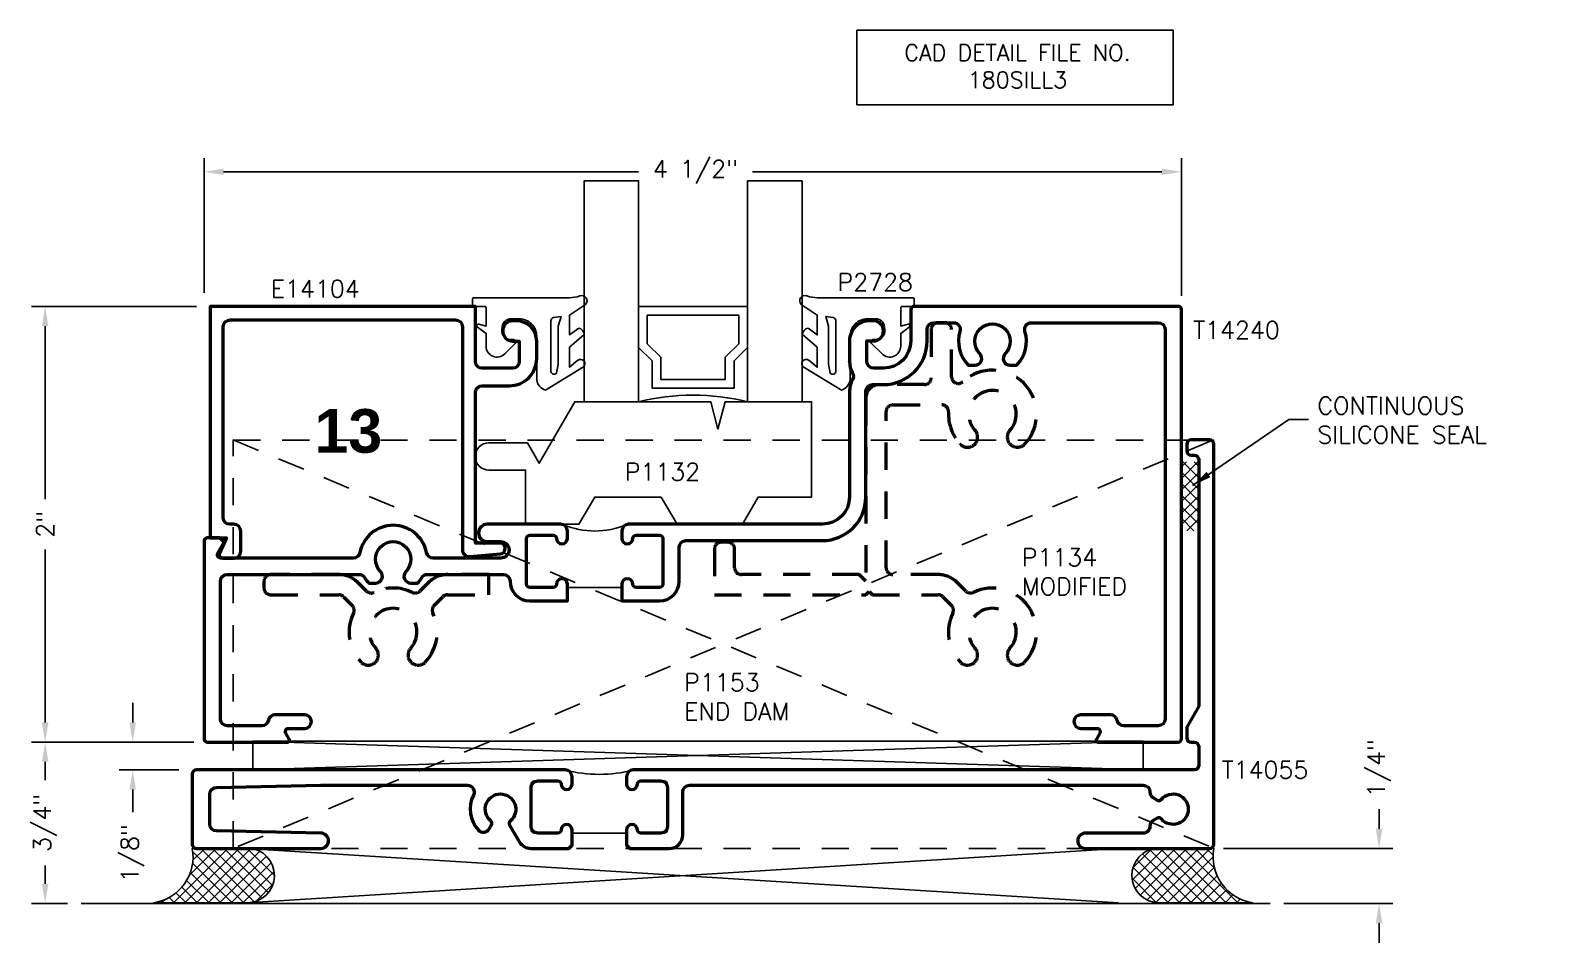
# Model space of a CAD drawing. Extents: x 0 to 152, y -15 to 75.
# Drawn here: x 127.53 to 134.45, y 37.21 to 41.4 of the extents above; entities that cross this region are included whole.
import ezdxf

# ---------------------------------------------------------------- set-up
doc = ezdxf.new("R2010")
doc.units = 0
doc.header["$MEASUREMENT"] = 0
doc.header["$PDMODE"] = 3
doc.linetypes.add('HIDDEN2', pattern=[0.1875, 0.125, -0.0625])
doc.layers.get('DEFPOINTS').update_dxf_attribs({"linetype": 'CONTINUOUS'})
for name, color, linetype in [('R-ANNO-DIMS', 3, 'CONTINUOUS'), ('R-ANNO-TEXT', 6, 'CONTINUOUS'), ('R-Det1', 4, 'CONTINUOUS'), ('R-Det2', 2, 'CONTINUOUS'), ('R-DET3', 5, 'CONTINUOUS'), ('R-OTLN', 1, 'CONTINUOUS'), ('R-PAT1', 5, 'CONTINUOUS')]:
    doc.layers.add(name, color=color, linetype=linetype)
doc.styles.get("Standard").update_dxf_attribs({"font": 'simplex'})
doc.dimstyles.new('1X', dxfattribs={"dimtxt": 0.08, "dimasz": 0.09, "dimexe": 0.0625, "dimexo": 0.0625, "dimgap": 0.062, "dimtad": 0, "dimdec": 5, "dimzin": 4, "dimdsep": 46, "dimlunit": 5, "dimtxsty": 'Standard', "dimcen": 0, "dimclrd": 256, "dimclre": 256, "dimclrt": 256, "dimadec": 0, "dimazin": 1, "dimtfac": 1, "dimtdec": 5, "dimtofl": 0, "dimtmove": 0, "dimatfit": 3, "dimfxl": 1, "dimfrac": 2, "dimtolj": 1, "dimtzin": 4, "dimarcsym": 0})
doc.dimstyles.new('1X$0', dxfattribs={"dimtxt": 0.08, "dimasz": 0.09, "dimexe": 0.0625, "dimexo": 0.0625, "dimgap": 0.062, "dimtad": 0, "dimdec": 5, "dimzin": 4, "dimdsep": 46, "dimlunit": 5, "dimtxsty": 'Standard', "dimcen": 0, "dimclrd": 256, "dimclre": 256, "dimclrt": 256, "dimadec": 0, "dimazin": 1, "dimtfac": 1, "dimtdec": 5, "dimtofl": 0, "dimtmove": 0, "dimatfit": 3, "dimfxl": 1, "dimfrac": 2, "dimtolj": 1, "dimtzin": 4, "dimarcsym": 0})
pattern_1 = [(45, (126.03666, 31.906298), (-0.0265165, 0.0265165), []), (135, (126.03666, 31.906298), (-0.0265165, -0.0265165), [])]

# ---------------------------------------------------------------- blocks, each defined once
blk = doc.blocks.new('*D64')
at = {"layer": 'DEFPOINTS', "color": 0}
for p in [(128.3228, 40.7481), (128.3228, 40.1301), (132.8078, 40.1156)]:
    blk.add_point(p, dxfattribs=at)
at = {"layer": 'R-ANNO-DIMS', "lineweight": -2}
for p, q in [((128.3228, 40.1926), (128.3228, 40.8106)), ((132.8078, 40.1781), (132.8078, 40.8106)), ((128.4128, 40.7481), (130.3161, 40.7481)), ((132.7178, 40.7481), (130.8401, 40.7481))]:
    blk.add_line(p, q, dxfattribs=at)
at = {"layer": 'R-ANNO-DIMS'}
for points in [[(128.4128, 40.7631), (128.4128, 40.7331), (128.3228, 40.7481)], [(132.7178, 40.7631), (132.7178, 40.7331), (132.8078, 40.7481)]]:
    blk.add_solid(points, dxfattribs=at)
at = {"layer": 'R-ANNO-DIMS', "insert": (130.5781, 40.7481), "char_height": 0.08, "attachment_point": 5}
blk.add_mtext('\\A1;4 1/2"', dxfattribs=at)
blk = doc.blocks.new('*D66')
at = {"layer": 'DEFPOINTS', "color": 0}
for p in [(127.5936, 40.1301), (128.3512, 40.1301), (128.3378, 38.1306)]:
    blk.add_point(p, dxfattribs=at)
at = {"layer": 'R-ANNO-DIMS', "lineweight": -2}
for p, q in [((128.2887, 40.1301), (127.5311, 40.1301)), ((127.5936, 40.0401), (127.5936, 39.2457)), ((127.5936, 38.2206), (127.5936, 39.015)), ((128.2753, 38.1306), (127.5311, 38.1306))]:
    blk.add_line(p, q, dxfattribs=at)
at = {"layer": 'R-ANNO-DIMS'}
for points in [[(127.5786, 40.0401), (127.6086, 40.0401), (127.5936, 40.1301)], [(127.5786, 38.2206), (127.6086, 38.2206), (127.5936, 38.1306)]]:
    blk.add_solid(points, dxfattribs=at)
at = {"layer": 'R-ANNO-DIMS', "insert": (127.5936, 39.1304), "char_height": 0.08, "attachment_point": 5, "rotation": 90}
blk.add_mtext('\\A1;2"', dxfattribs=at)
blk = doc.blocks.new('*D65')
at = {"layer": 'DEFPOINTS', "color": 0}
for p in [(127.5936, 38.1306), (128.3378, 38.1306), (127.7589, 37.3894)]:
    blk.add_point(p, dxfattribs=at)
at = {"layer": 'R-ANNO-DIMS', "lineweight": -2}
for p, q in [((128.2753, 38.1306), (127.5311, 38.1306)), ((127.5936, 38.0406), (127.5936, 37.9553)), ((127.5936, 37.4794), (127.5936, 37.5647)), ((127.6964, 37.3894), (127.5311, 37.3894))]:
    blk.add_line(p, q, dxfattribs=at)
at = {"layer": 'R-ANNO-DIMS'}
for points in [[(127.5786, 38.0406), (127.6086, 38.0406), (127.5936, 38.1306)], [(127.5786, 37.4794), (127.6086, 37.4794), (127.5936, 37.3894)]]:
    blk.add_solid(points, dxfattribs=at)
at = {"layer": 'R-ANNO-DIMS', "insert": (127.5936, 37.76), "char_height": 0.08, "attachment_point": 5, "rotation": 90}
blk.add_mtext('\\A1;3/4"', dxfattribs=at)
blk = doc.blocks.new('*D67')
at = {"layer": 'DEFPOINTS', "color": 0}
for p in [(127.9954, 38.1306), (128.3378, 38.1306), (128.269, 38.0026)]:
    blk.add_point(p, dxfattribs=at)
at = {"layer": 'R-ANNO-DIMS', "lineweight": -2}
for p, q in [((127.9954, 38.2206), (127.9954, 38.3106)), ((128.2753, 38.1306), (127.9329, 38.1306)), ((128.2065, 38.0026), (127.9329, 38.0026)), ((127.9954, 37.9126), (127.9954, 37.8083))]:
    blk.add_line(p, q, dxfattribs=at)
at = {"layer": 'R-ANNO-DIMS'}
for points in [[(127.9804, 38.2206), (128.0104, 38.2206), (127.9954, 38.1306)], [(127.9804, 37.9126), (128.0104, 37.9126), (127.9954, 38.0026)]]:
    blk.add_solid(points, dxfattribs=at)
at = {"layer": 'R-ANNO-DIMS', "insert": (127.9954, 37.6206), "char_height": 0.08, "attachment_point": 5, "rotation": 90}
blk.add_mtext('\\A1;1/8"', dxfattribs=at)
blk = doc.blocks.new('*D130')
at = {"layer": 'DEFPOINTS', "color": 0}
for p in [(132.9391, 37.6427), (133.7149, 37.6427), (133.2149, 37.3894)]:
    blk.add_point(p, dxfattribs=at)
at = {"layer": 'R-ANNO-DIMS', "linetype": 'ByBlock', "lineweight": -2}
for p, q in [((133.7149, 37.7327), (133.7149, 37.8227)), ((133.0016, 37.6427), (133.7774, 37.6427)), ((133.2774, 37.3894), (133.7774, 37.3894)), ((133.7149, 37.2994), (133.7149, 37.2094))]:
    blk.add_line(p, q, dxfattribs=at)
at = {"layer": 'R-ANNO-DIMS'}
for points in [[(133.6999, 37.7327), (133.7299, 37.7327), (133.7149, 37.6427)], [(133.6999, 37.2994), (133.7299, 37.2994), (133.7149, 37.3894)]]:
    blk.add_solid(points, dxfattribs=at)
at = {"layer": 'R-ANNO-DIMS', "insert": (133.7149, 38.0104), "char_height": 0.08, "attachment_point": 5, "rotation": 90}
blk.add_mtext('\\A1;1/4"', dxfattribs=at)
blk = doc.blocks.new('P2728 gasket')
at = {"layer": 'R-Det2'}
blk.add_lwpolyline([(86.4612, 33.3622), (86.567, 33.5367, 0.301952), (86.5197, 33.5767), (86.3197, 33.5767, -0.414214), (86.2397, 33.6567), (86.2397, 33.695, -0.388879), (86.2762, 33.7349), (86.2922, 33.7363, -0.440011), (86.3357, 33.6964), (86.3357, 33.6824, 0.668179), (86.3527, 33.6753), (86.401, 33.7236, 0.668179), (86.3656, 33.809), (86.3068, 33.809), (86.2787, 33.8486, 0.836323), (86.2644, 33.8419), (86.2732, 33.809), (86.1894, 33.809, -0.414214), (86.1834, 33.815), (86.1834, 33.865, 0.414214), (86.1774, 33.871), (86.1494, 33.871, 0.414214), (86.1434, 33.865), (86.1434, 33.4269, -0.083245), (86.1352, 33.378), (86.1352, 33.378)], format="xyb", dxfattribs=at)
at = {"layer": 'R-Det2', "lineweight": 25}
blk.add_lwpolyline([(86.2346, 33.4988, -0.372312), (86.2494, 33.5117), (86.4797, 33.5117, -0.668179), (86.4903, 33.4861), (86.4475, 33.4776), (86.2737, 33.4783), (86.2296, 33.4649)], format="xyb", close=True, dxfattribs=at)
at = {"layer": 'R-Det2'}
for points in [[(86.1738, 33.3521), (86.2232, 33.4258), (86.3143, 33.4258), (86.2833, 33.384)], [(86.3127, 33.3587), (86.3705, 33.4258), (86.4623, 33.4258), (86.4306, 33.3877)]]:
    blk.add_lwpolyline(points, dxfattribs=at)
at = {"layer": 'R-Det2', "ltscale": 0.1}
for centre, radius, start, end in [((86.1571, 33.3691), 0.0237, 157.76547, 314.50074), ((86.3127, 33.3883), 0.0297, 188.46032, 270), ((86.446, 33.3751), 0.0199, 139.70219, 319.70219)]:
    blk.add_arc(centre, radius, start, end, dxfattribs=at)
blk = doc.blocks.new('P1153')
at = {"layer": 'R-DET3', "linetype": 'HIDDEN2'}
for p, q in [((150.9719, 34.4694), (155.4719, 32.5944)), ((155.4696, 34.4694), (150.9719, 32.5944)), ((150.9719, 32.5944), (150.9719, 34.4694)), ((150.9719, 34.4684), (155.4672, 34.4684)), ((155.4696, 32.5945), (155.4696, 34.4695)), ((150.9719, 32.5944), (155.4719, 32.5944))]:
    blk.add_line(p, q, dxfattribs=at)

msp = doc.modelspace()

# ---------------------------------------------------------------- hatches: boundary and pattern name
at = {"layer": 'R-PAT1'}
h = msp.add_hatch(dxfattribs=at)
h.set_pattern_fill('ANSI37', color=256, scale=0.3, style=0)
h.set_pattern_definition([(45, (126.034095, 36.067264), (-0.0265165, 0.0265165), []), (135, (126.034095, 36.067264), (-0.0265165, -0.0265165), [])])
h.paths.add_polyline_path([(132.8844525, 39.1002085), (132.8078481, 39.1002085), (132.8078481, 39.4167631), (132.8844525, 39.4167631)])
edge = h.paths.add_edge_path()
edge.add_line((132.8844525, 39.1002085), (132.8078481, 39.1002085))
h = msp.add_hatch(dxfattribs=at)
h.set_pattern_fill('ANSI37', color=256, scale=0.3, style=0)
h.set_pattern_definition(pattern_1)
edge = h.paths.add_edge_path()
edge.add_line((128.0909969, 37.3927554), (128.5196403, 37.3927555))
edge.add_arc((128.5196403, 37.5185312), 0.1257757, 270.0000074, 447.46272372)
edge.add_line((128.5252083, 37.6441836), (128.2690179, 37.6426186))
edge.add_arc((128.05852, 37.6042435), 0.2139673, -81.2696477, 10.33190092, ccw=False)
h = msp.add_hatch(dxfattribs=at)
h.set_pattern_fill('ANSI37', color=256, scale=0.3, style=0)
h.set_pattern_definition(pattern_1)
edge = h.paths.add_edge_path()
edge.add_line((133.1350388, 37.3927554), (132.7063954, 37.3927555))
edge.add_arc((132.7063955, 37.5185312), 0.1257757, 92.53727628, 269.9999926, ccw=False)
edge.add_line((132.7008275, 37.6441836), (132.9570179, 37.6426186))
edge.add_arc((133.1675157, 37.6042435), 0.2139673, 169.66809908, 261.2696477)

# ---------------------------------------------------------------- linework, layer by layer
at = {"layer": 'R-ANNO-TEXT'}
msp.add_lwpolyline([(131.3187481, 41.398108), (132.770228, 41.398108), (132.770228, 41.0560452), (131.3187481, 41.0560452)], close=True, dxfattribs=at)
at = {"layer": 'R-Det1', "color": 5}
msp.add_line((127.7588583, 37.3893679), (133.2148583, 37.3893679), dxfattribs=at)
at = {"layer": 'R-Det1', "lineweight": 50}
for points in [[(129.7242912, 39.7661196, 0.4144), (129.8492912, 39.8911196), (129.8492912, 39.9711196, 0.413978903), (129.7562912, 40.0641196), (129.7397912, 40.0641196, 1), (129.7397912, 39.9711196), (129.7692912, 39.9711196), (129.7692912, 39.8771196, -0.412903226), (129.7382912, 39.8461196), (129.5992912, 39.8461196, -0.412903226), (129.5682912, 39.8771196), (129.5682912, 40.1301196), (128.3511912, 40.1301196), (128.3511912, 39.0681196), (128.4261912, 39.0681196), (128.3935912, 38.9977196, 0.54845844), (128.4081912, 38.9751196), (128.4611912, 38.9751196, 0.413333333), (128.4911912, 39.0051196), (128.4911912, 39.0681196), (128.4911912, 39.0991196, 0.412903226), (128.4601912, 39.1301196), (128.4411912, 39.1301196, -0.413333333), (128.4111912, 39.1601196), (128.4111912, 40.0371196, -0.412903226), (128.4421912, 40.0681196), (129.4772912, 40.0681196, -0.412903226), (129.5082912, 40.0371196), (129.5082912, 39.0139196, 0.437927019), (129.5417912, 38.9830196), (129.6820912, 38.9942196, 0.963981017), (129.6801912, 39.0441196), (129.5682912, 39.0441196), (129.5682912, 39.7351196, -0.412903226), (129.5992912, 39.7661196), (129.7242912, 39.7661196)], [(132.8320179, 39.4976186), (132.8320179, 39.4676186, 0.414213562), (132.8520179, 39.4476186), (132.8670179, 39.4476186, -0.414213562), (132.8870179, 39.4276186), (132.8870179, 38.2948814), (132.8320179, 38.1996186), (132.8320179, 38.1496186, 0.414213562), (132.8520179, 38.1296186), (132.8670179, 38.1296186, -0.414213562), (132.8870179, 38.1096186), (132.8870179, 38.0226186, -0.414213562), (132.8670179, 38.0026186), (130.2925162, 38.0026186, 0.414213562), (130.2615162, 37.9716186), (130.2615162, 37.9376186, 0.414213562), (130.2865162, 37.9126186, 0.414213562), (130.3115162, 37.9376186, -0.414213562), (130.3265162, 37.9526186), (130.4185162, 37.9526186, -0.414213562), (130.4495162, 37.9216186), (130.4495162, 37.7436186, -0.414213562), (130.4185162, 37.7126186), (130.3265162, 37.7126186, -0.414213562), (130.3115162, 37.7276186, 0.414213562), (130.2865162, 37.7526186, 0.414213562), (130.2615162, 37.7276186), (130.2615162, 37.7276186), (130.2615162, 37.7126186), (130.2615162, 37.6576186), (130.2765162, 37.6426186), (130.4575162, 37.6426186, 0.414213562), (130.5195162, 37.7046186), (130.5195162, 37.9016186, -0.414213562), (130.5505162, 37.9326186), (132.6326736, 37.9326186, -0.412385657), (132.663673, 37.9018122, 0.266276578), (132.6791724, 37.875159), (132.6971936, 37.8647544, 0.362476227), (132.7161332, 37.8680424, -2.733900699), (132.7159445, 37.7777107, 0.363658542), (132.6969645, 37.7810466), (132.6789077, 37.7706215, 0.268624158), (132.6634078, 37.7436966, -0.41495143), (132.6324079, 37.7126186), (132.3670179, 37.7126186, 1), (132.3670179, 37.6426186), (132.9370179, 37.6426186, 0.414213562), (132.9570179, 37.6626186), (132.9570179, 39.4976186, 0.414213562), (132.9370179, 39.5176186), (132.8520179, 39.5176186, 0.414213562)], [(130.0115162, 37.7126186), (130.0115162, 37.7276186), (130.0115162, 37.7276186, 0.414213562), (129.9865162, 37.7526186, 0.414213562), (129.9615162, 37.7276186, -0.414213562), (129.9465162, 37.7126186), (129.8545162, 37.7126186, -0.414213562), (129.8235162, 37.7436186), (129.8235162, 37.9216186, -0.414213562), (129.8545162, 37.9526186), (129.9465162, 37.9526186, -0.414213562), (129.9615162, 37.9376186, 0.414213562), (129.9865162, 37.9126186, 0.414213562), (130.0115162, 37.9376186), (130.0115162, 37.9716186, 0.414213562), (129.9805162, 38.0026186), (128.2890179, 38.0026186, 0.414213562), (128.2690179, 37.9826186), (128.2690179, 37.6626186, 0.414213562), (128.2890179, 37.6426186), (128.8590179, 37.6426186, 1), (128.8590179, 37.7126186), (128.3800179, 37.7226186, -0.414213562), (128.3490179, 37.7536186), (128.3490179, 37.8916186, -0.414213562), (128.3800179, 37.9226186), (128.8590179, 37.9326186), (129.5318587, 37.9326186, -0.562985286), (129.5593521, 37.8872969, 0.319532995), (129.5817388, 37.7264865, 0.502039847), (129.631122, 37.7322729), (129.6415266, 37.7502942, 0.362476227), (129.6382386, 37.7692338, -2.733900699), (129.7285703, 37.769045, 0.363658542), (129.7252344, 37.750065), (129.7693708, 37.6736186, 0.267949192), (129.8230643, 37.6426186), (129.9965162, 37.6426186), (130.0115162, 37.6576186)]]:
    msp.add_lwpolyline(points, format="xyb", close=True, dxfattribs=at)
at = {"layer": 'R-Det2'}
msp.add_lwpolyline([(130.3167726, 39.6924296), (130.0667726, 39.6924297), (130.0667726, 40.7065134), (130.3167726, 40.7065134), (130.3167726, 40.1304297), (130.8167726, 40.1304297), (130.8167726, 40.7065134), (131.0667726, 40.7065134), (131.0667726, 39.6924297), (130.8167726, 39.6924297), (130.8167726, 40.1304297), (130.8167726, 39.9424297), (130.7547726, 39.8804297), (130.7547726, 39.7554297), (130.3787726, 39.7554297), (130.3787726, 39.8804297), (130.3167726, 39.9424297), (130.3167726, 40.1304297), (130.3167726, 39.6924297, -0.123310184), (130.8167726, 39.6924297, 0.875557935)], format="xyb", dxfattribs=at)
msp.add_lwpolyline([(130.3567726, 40.0904297), (130.3567726, 39.9589982), (130.4187726, 39.8969982), (130.4187726, 39.7954297), (130.7147726, 39.7954297), (130.7147726, 39.8969982), (130.7767726, 39.9589982), (130.7767726, 40.0904297), (130.3567726, 40.0904297)], dxfattribs=at)
at = {"layer": 'R-Det2', "color": 2}
msp.add_lwpolyline([(130.4211137, 39.2554287), (130.4932825, 39.1304287), (130.7929768, 39.1304287), (130.8651456, 39.2554287), (131.1110874, 39.2554287), (131.1110874, 39.6924297), (130.7147762, 39.6924297), (130.6812825, 39.5674297), (130.6477889, 39.6924297), (130.0236502, 39.6924297), (129.8609817, 39.4106797), (129.8068551, 39.5044297), (129.6293608, 39.5044297, 0.414213562), (129.5673608, 39.4424297), (129.5673608, 39.4414297, 0.414213562), (129.6293608, 39.3794297), (129.7985874, 39.3794297), (129.7985874, 39.1304287), (130.0432825, 39.1304287), (130.1154513, 39.2554287)], format="xyb", close=True, dxfattribs=at)
at = {"layer": 'R-DET3'}
for p, q in [((128.5460179, 38.0026186), (132.6330179, 38.135382)), ((132.6330179, 38.0026186), (128.5460179, 38.135382)), ((128.5460179, 38.135382), (132.6330179, 38.135382)), ((128.5460179, 38.135382), (128.5460179, 38.0026186)), ((132.6330179, 38.135382), (132.6330179, 38.0026186)), ((132.5190179, 37.3926186), (128.5190179, 37.6426186)), ((128.5190179, 37.3926186), (132.5190179, 37.6426186))]:
    msp.add_line(p, q, dxfattribs=at)
at = {"layer": 'R-DET3', "linetype": 'HIDDEN2', "lineweight": 50}
for points in [[(131.4528459, 39.647283, -0.414213562), (131.4838459, 39.678283), (131.7081341, 39.678283, -0.428959716), (131.7390952, 39.6457311, 0.201044496), (131.7921511, 39.4988888, 0.061644757), (131.8008569, 39.491494, 0.431131542), (131.8666496, 39.5071137, 0.327818123), (131.8606078, 39.5618386, -2.278081172), (132.0210761, 39.5618386, 0.327818123), (132.0150343, 39.5071137, 0.506230383), (132.0895328, 39.4988888, 0.956981471), (131.8047304, 39.7848755, -0.651659058), (131.7528419, 39.8077813), (131.7528419, 40.0246186, 0.414213562), (131.7218419, 40.0556186), (131.6908419, 40.0556186, 0.414213562), (131.6598419, 40.0246186), (131.6598419, 39.802283, -0.414213562), (131.6288419, 39.771283), (131.4218459, 39.771283, 0.414213562), (131.3598459, 39.709283), (131.3598459, 38.8695807), (131.3298071, 38.8996196), (130.7887319, 38.8996196, -0.414213562), (130.7577319, 38.9306196), (130.7577319, 39.0166196, 0.414213562), (130.7267319, 39.0476196), (130.6957319, 39.0476196, 0.414213562), (130.6647319, 39.0166196), (130.6647319, 38.8066196), (131.3598176, 38.8066196), (131.3748176, 38.8216196), (131.3898176, 38.8066196), (131.6912394, 38.8066196, -0.198912367), (131.7131597, 38.7975399), (131.7525865, 38.7581131, -0.318046065), (131.7586295, 38.7228116, 0.306554229), (131.7921511, 38.4988888, 0.506230383), (131.8666496, 38.5071137, 0.327818123), (131.8606078, 38.5618386, -2.278081172), (132.0210761, 38.5618386, 0.327818123), (132.0150343, 38.5071137, 0.506230383), (132.0895328, 38.4988888, 0.825601817), (131.8536489, 38.817831, -0.318046065), (131.8183475, 38.823874), (131.7789206, 38.8633008, 0.198912367), (131.6912394, 38.8996196), (131.4838459, 38.8996196, -0.414213562), (131.4528459, 38.9306196)], [(128.5978419, 38.8686296), (128.5978419, 38.8376296, 0.414213562), (128.6288419, 38.8066296), (128.9412294, 38.8066296, -0.198912367), (128.9631497, 38.7975499), (129.0025865, 38.7581131, -0.318046065), (129.0086295, 38.7228116, 0.306554229), (129.0421511, 38.4988888, 0.506230383), (129.1166496, 38.5071137, 0.327818123), (129.1106078, 38.5618386, -2.278081172), (129.2710761, 38.5618386, 0.327818123), (129.2650343, 38.5071137, 0.506230383), (129.3395328, 38.4988888, 0.306554229), (129.3730544, 38.7228116, -0.318046065), (129.3790974, 38.7581131), (129.4185242, 38.7975399, -0.198912367), (129.4404445, 38.8066196), (129.6292319, 38.8066196), (129.6292319, 38.8996196), (129.4408587, 38.8996196, 0.198912367), (129.3524704, 38.8630079), (129.3133364, 38.823874, -0.318046065), (129.278035, 38.817831, 0.226939718), (129.1036489, 38.817831, -0.318046065), (129.0683475, 38.823874), (129.0292035, 38.8630179, 0.198912367), (128.9408152, 38.8996296), (128.6288419, 38.8996296, 0.414213562)]]:
    msp.add_lwpolyline(points, format="xyb", close=True, dxfattribs=at)
at = {"layer": 'R-OTLN', "lineweight": 50}
for points in [[(130.5342319, 39.0556186), (131.1598459, 39.0556186, 0.414213562), (131.3598459, 39.2556186), (131.3598459, 39.7406186, -0.414213562), (131.3908459, 39.7716186), (131.4408479, 39.7716186, 0.414213562), (131.6408479, 39.9716186), (131.6408479, 40.0246186, -0.414213562), (131.6718479, 40.0556186), (131.7621131, 40.0556186, -0.504614175), (131.7917419, 40.0155009, 0.27464271), (131.82924, 39.8606186), (131.8598649, 39.8606186, 0.675179933), (131.882412, 39.913521, -2.346352149), (131.9992721, 39.9135212, 0.675213047), (132.0218189, 39.8606176), (132.0524437, 39.8606184, 0.274643221), (132.0899419, 40.0155009, -0.504614175), (132.1195708, 40.0556186), (132.7018479, 40.0556186, -0.414213562), (132.7328479, 40.0246186), (132.7328479, 38.2366186, -0.414213562), (132.7018479, 38.2056186), (132.5431075, 38.2056186, -0.358249069), (132.5126937, 38.2306186, 0.358249069), (132.4822799, 38.2556186), (132.3458479, 38.2556186, 1), (132.3458479, 38.1936186), (132.4202403, 38.1936186, -0.577350269), (132.4332306, 38.1711186), (132.4176422, 38.1441186, 0.577350269), (132.4254364, 38.1306186), (132.7928479, 38.1306186, 0.414213562), (132.8078479, 38.1456186), (132.8078479, 40.1156186, 0.414213562), (132.7928479, 40.1306186), (131.5808479, 40.1306186, 0.414213562), (131.5658479, 40.1156186), (131.5658479, 39.9716186, -0.414213562), (131.4408479, 39.8466186), (131.3958469, 39.8466186, -0.414213562), (131.3648469, 39.8776186), (131.3648469, 39.9716176), (131.3943479, 39.9716176, 1), (131.3943479, 40.0646176), (131.3778479, 40.0646186, 0.417789148), (131.284847, 39.971737), (131.2848459, 39.8773379), (131.284849, 39.8788191), (131.2848469, 39.8776186), (131.2848459, 39.8776186, 0.131652498), (131.2990473, 39.8246186, -0.267949192), (131.2990473, 39.7936186, 0.131652498), (131.2848459, 39.7406186), (131.2848459, 39.2556186, -0.414213562), (131.1598459, 39.1306186), (130.2712319, 39.1306186, 0.414213562), (130.2402319, 39.0996186), (130.2402319, 39.0656186, 0.414213562), (130.2652319, 39.0406186, 0.414213562), (130.2902319, 39.0656186, -0.414213562), (130.3052319, 39.0806186), (130.4132319, 39.0806186, -0.414213562), (130.4282319, 39.0656186), (130.4282319, 38.8556186, -0.414213562), (130.4132319, 38.8406186), (130.3052319, 38.8406186, -0.414213562), (130.2902319, 38.8556186, 0.414213562), (130.2652319, 38.8806186, 0.414213562), (130.2402319, 38.8556186), (130.2402319, 38.7786186), (130.4132319, 38.7786186, 0.414213562), (130.5032319, 38.8686186), (130.5032319, 39.0246186, -0.414213562)], [(129.9402319, 38.8556186, -0.414213562), (129.9252319, 38.8406186), (129.8172319, 38.8406186, -0.414213562), (129.8022319, 38.8556186), (129.8022319, 39.0656186, -0.414213562), (129.8172319, 39.0806186), (129.9252319, 39.0806186, -0.414213562), (129.9402319, 39.0656186, 0.414213562), (129.9652319, 39.0406186, 0.414213562), (129.9902319, 39.0656186), (129.9902319, 39.0996186, 0.414213562), (129.9592319, 39.1306186), (129.6222319, 39.1306186, 0.414213562), (129.5822319, 39.0906186, 0.414213562), (129.6222319, 39.0506186), (129.6844824, 39.0506186, -1), (129.6844824, 38.9751196), (129.3742351, 38.9751196, -0.357791189), (129.3438311, 39.0000702, 0.820635671), (129.0378528, 39.0000702, -0.357791189), (129.0074487, 38.9751196), (128.3996829, 38.9751196, -0.577364024), (128.3866919, 38.9976196), (128.4158479, 39.0481186), (128.3958479, 39.0681196), (128.3378479, 39.0681196, 0.414213562), (128.3228479, 39.0531196), (128.3228479, 38.1456186, 0.414213562), (128.3378479, 38.1306186), (128.7052595, 38.1306186, 0.577350269), (128.7130537, 38.1441186), (128.6974653, 38.1711186, -0.577350269), (128.7104556, 38.1936186), (128.7848479, 38.1936186, 1), (128.7848479, 38.2556186), (128.648416, 38.2556186, 0.358249069), (128.6180022, 38.2306186, -0.358249069), (128.5875883, 38.2056186), (128.4288479, 38.2056186, -0.414213562), (128.3978479, 38.2366186), (128.3978479, 38.8691196, -0.414213562), (128.4288479, 38.9001196), (129.0331649, 38.9001196, -0.256219646), (129.0593056, 38.8857829, 0.051617145), (129.0792685, 38.8606186), (129.1098419, 38.8606186, 0.675777174), (129.1324421, 38.9135189, -2.347602733), (129.2492418, 38.9135189, 0.675777174), (129.2718419, 38.8606186), (129.3024154, 38.8606186, 0.051617145), (129.3223783, 38.8857829, -0.256219646), (129.348519, 38.9001196), (129.6962319, 38.9001196, -0.414213562), (129.7272319, 38.8691196), (129.7272319, 38.8686186, 0.414213562), (129.8172319, 38.7786186), (129.9902319, 38.7786186), (129.9902319, 38.8556186, 0.414213562), (129.9652319, 38.8806186, 0.414213562)]]:
    msp.add_lwpolyline(points, format="xyb", close=True, dxfattribs=at)
at = {"layer": 'R-PAT1'}
msp.add_lwpolyline([(129.803345, 38.8556186), (129.803345, 39.0656186, -0.414213562), (129.818345, 39.0806186), (129.926345, 39.0806186, -0.414213562), (129.941345, 39.0656186, 0.414213562), (129.966345, 39.0406186, 0.414213562), (129.991345, 39.0656186), (129.991345, 39.0996186, 0.302607437), (129.9722857, 39.1282266, 0.200320513), (130.2604043, 39.1282266, 0.302607437), (130.241345, 39.0996186), (130.241345, 39.0656186, 0.414213562), (130.266345, 39.0406186, 0.414213562), (130.291345, 39.0656186, -0.414213562), (130.306345, 39.0806186), (130.414345, 39.0806186, -0.414213562), (130.429345, 39.0656186), (130.429345, 38.8556186, -0.414213562), (130.414345, 38.8406186), (130.306345, 38.8406186, -0.414213562), (130.291345, 38.8556186, 0.414213562), (130.266345, 38.8806186, 0.414213562), (130.241345, 38.8556186), (130.241345, 38.8406186), (129.991345, 38.8406186), (129.991345, 38.8556186, 0.414213562), (129.966345, 38.8806186, 0.414213562), (129.941345, 38.8556186, -0.414213562), (129.926345, 38.8406186), (129.818345, 38.8406186, -0.414213562)], format="xyb", close=True, dxfattribs=at)
for points in [[(130.2925162, 38.0026186), (130.2925162, 38.0026186, 0.414213562), (130.2615162, 37.9716186), (130.2615162, 37.9376186, 1), (130.3115162, 37.9376186, -0.414213562), (130.3265162, 37.9526186), (130.4345162, 37.9526186, -0.414213562), (130.4495162, 37.9376186), (130.4495162, 37.7276186, -0.414213562), (130.4345162, 37.7126186), (130.3265162, 37.7126186, -0.414213562), (130.3115162, 37.7276186, 1), (130.2615162, 37.7276186), (130.2615162, 37.7126186), (130.0115162, 37.7126186), (130.0115162, 37.7276186, 1), (129.9615162, 37.7276186, -0.414213562), (129.9465162, 37.7126186), (129.8385162, 37.7126186, -0.414213562), (129.8235162, 37.7276186), (129.8235162, 37.9376186, -0.414213562), (129.8385162, 37.9526186), (129.9465162, 37.9526186, -0.414213562), (129.9615162, 37.9376186, 1), (130.0115162, 37.9376186), (130.0115162, 37.9716186, 0.414213562), (129.9805162, 38.0026186), (129.9805162, 38.0026186), (129.9805162, 38.0026186, 0.129878982), (130.2925158, 38.0026186)], [(128.0909969, 37.3927554), (128.5196403, 37.3927555, 0.978099587), (128.5252083, 37.6441836), (128.2690179, 37.6426186, -0.422424501), (128.0909969, 37.3927554, -1.18450733)], [(133.1350388, 37.3927554), (132.7063954, 37.3927555, -0.978099587), (132.7008275, 37.6441836), (132.9570179, 37.6426186, 0.422424501), (133.1350388, 37.3927554, 1.18450733)]]:
    msp.add_lwpolyline(points, format="xyb", dxfattribs=at)

# ---------------------------------------------------------------- block references
at = {"layer": 'R-Det2', "xscale": -1, "rotation": 90}
msp.add_blockref('P2728 gasket', (163.4259568, 126.3134726), dxfattribs=at)
at = {"layer": 'R-Det2', "rotation": 270}
msp.add_blockref('P2728 gasket', (97.7106257, 126.3134726), dxfattribs=at)
at = {"layer": 'R-OTLN'}
msp.add_blockref('P1153', (-22.5148857, 5.0482797), dxfattribs=at)

# ---------------------------------------------------------------- texts
at = {"layer": 'R-ANNO-TEXT'}
for s, insert, char_height, width, attachment_point in [('CAD DETAIL FILE NO.\\P180SILL3', (132.0554303, 41.3325253), 0.075, 1.875, 2), ('{\\fArial|b1|i0|c0|p34;13}', (128.8297845, 39.6591009, 6.2106922), 0.2, 7.44, 1)]:
    msp.add_mtext(s, dxfattribs=dict(at, insert=insert, char_height=char_height, width=width, attachment_point=attachment_point))
at = {"layer": 'R-ANNO-TEXT', "char_height": 0.08}
for s, insert, attachment_point in [('E14104', (129.0372127, 40.2112427), 6), ('P2728', (131.2295833, 40.241882), 4), ('\\A1;T14240', (133.2593567, 40.0220774), 6), ('CONTINUOUS \\PSILICONE SEAL', (133.4317483, 39.6080706), 4), ('\\A1;P1132', (130.5995646, 39.3710234), 6), ('P1134\\PMODIFIED', (132.075211, 38.9117754), 4), ('\\A1;P1153\\PEND DAM', (130.5261989, 38.3381415), 4), ('\\A1;T14055', (133.3903833, 38.0035641), 6)]:
    msp.add_mtext(s, dxfattribs=dict(at, insert=insert, attachment_point=attachment_point))

# ---------------------------------------------------------------- dimensions: what is measured, and where the dimension line sits
at = {"layer": 'R-ANNO-DIMS'}
for base, p1, p2, angle, picture, middle in [((128.3228479, 40.7481027), (132.8078479, 40.1156186), (128.3228479, 40.1301196), 180, '*D64', (130.5780536, 40.7481027)), ((127.995369, 38.1306186), (128.2690179, 38.0026186), (128.3378479, 38.1306186), 90, '*D67', (127.995369, 37.6206186))]:
    dim = msp.add_linear_dim(base=base, p1=p1, p2=p2, angle=angle, dimstyle='1X', override={"dimpost": '"'}, dxfattribs=at)
    dim.commit()
    dim.dimension.update_dxf_attribs({"geometry": picture, "text_midpoint": middle, "dimtype": 160})
for base, p1, p2, dimstyle, override, picture, middle in [((127.5936242, 40.1301196), (128.3378479, 38.1306186), (128.3511912, 40.1301196), '1X', {"dimpost": '"'}, '*D66', (127.5936242, 39.1303691)), ((127.5936242, 38.1306186), (127.7588583, 37.3893679), (128.3378479, 38.1306186), '1X', {"dimpost": '"'}, '*D65', (127.5936242, 37.7599933)), ((133.7148583, 37.642728), (133.2148583, 37.3893679), (132.939107, 37.642728), '1X$0', {"dimpost": '<>"', "dimarcsym": 1}, '*D130', (133.7148583, 38.0104423))]:
    dim = msp.add_linear_dim(base=base, p1=p1, p2=p2, angle=90, dimstyle=dimstyle, override=override, dxfattribs=at)
    dim.commit()
    dim.dimension.update_dxf_attribs({"geometry": picture, "text_midpoint": middle})

# ---------------------------------------------------------------- leaders
at = {"layer": 'R-ANNO-TEXT', "annotation_type": 0, "has_hookline": 1, "hookline_direction": 0}
msp.add_leader([(132.8582484, 39.3076604), (133.3004432, 39.6116206), (133.3904432, 39.6116206)], dimstyle='1X', dxfattribs=at)

doc.saveas('drawing.dxf')
